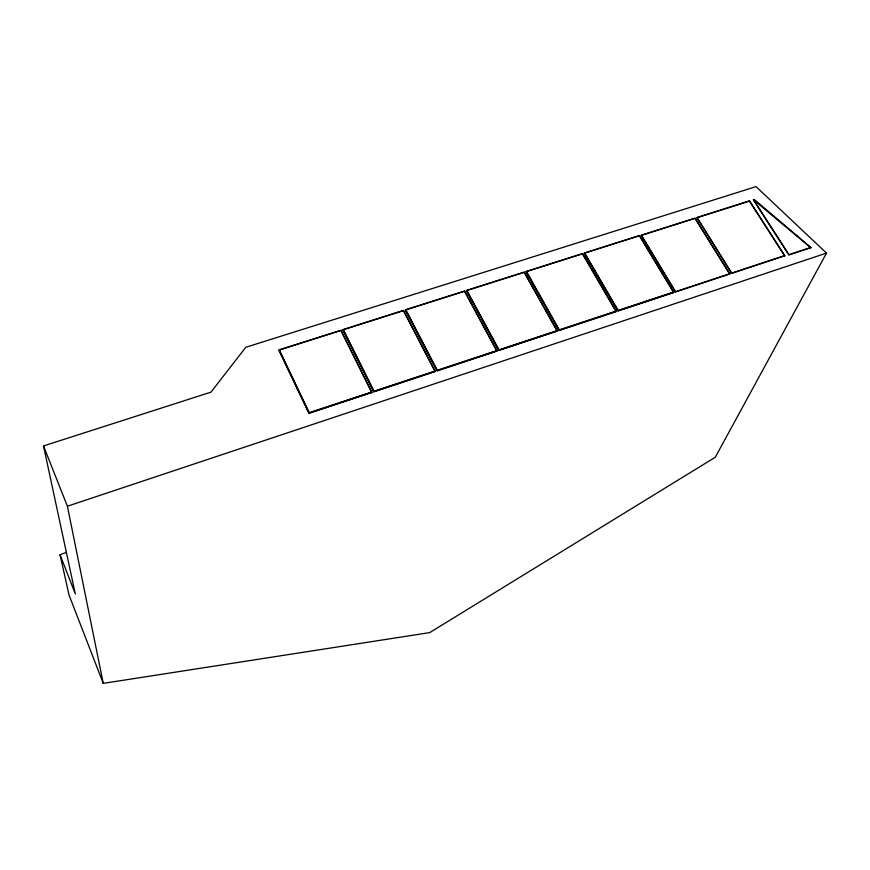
<?xml version="1.0" encoding="UTF-8"?>
<svg xmlns="http://www.w3.org/2000/svg" width="870" height="870" viewBox="0 0 870 870"><rect width="100%" height="100%" fill="white"/><g stroke="black" fill="none" stroke-linecap="round" stroke-linejoin="round"><path stroke-width="1.3" d="M60.052 554.745L75.309 593.949L43.5 445.94L210.964 392.152L245.786 347.282L756.03 186.626L826.5 253.105L715.292 457.239L429.682 632.62L103.247 683.374L69.056 595.091L60.052 554.745L66.424 552.374M103.247 683.374L67.403 506.231L826.5 253.105M371.501 392.076L309.252 412.685L279.379 350.044M434.804 371.12L374.056 391.228L343.389 329.719M496.585 350.675L437.295 370.294L405.888 309.894M556.909 330.698L499.021 349.86L466.907 290.526M615.819 311.199L559.29 329.915L526.502 271.614M673.369 292.157L618.146 310.427L584.738 253.126M43.5 445.94L67.403 506.231M371.892 392.229L309.089 413.011L278.998 349.892L341.018 330.208L371.892 392.229M435.185 371.272L373.904 391.554L343.008 329.578L403.56 310.362L435.185 371.272M496.966 350.817L437.153 370.62L405.507 309.753L464.623 290.993L496.966 350.817M557.289 330.85L498.891 350.175L466.527 290.384L524.273 272.06L557.289 330.85M616.199 311.34L559.16 330.219L526.132 271.473L582.552 253.572L616.199 311.34M673.75 292.287L618.026 310.731L584.368 252.996L639.504 235.498L673.75 292.287M729.506 273.832L675.533 291.7L641.538 235.357L694.978 218.392L729.506 273.832M784.479 255.628L731.735 273.093L697.174 217.696L749.429 201.111L784.479 255.628M371.74 392.555L308.926 413.348L278.835 350.219L340.866 330.524L371.74 392.555M435.043 371.588L373.752 391.881L342.856 329.893L403.419 310.677L435.043 371.588M496.835 351.132L437.012 370.935L405.366 310.057L464.493 291.287L496.835 351.132M557.159 331.155L498.76 350.49L466.396 290.689L524.153 272.353L557.159 331.155M616.08 311.645L559.04 330.535L526.002 271.766L582.432 253.855L616.08 311.645M673.641 292.592L617.918 311.036L584.248 253.279L639.396 235.781L673.641 292.592M729.876 273.963L675.424 291.994L641.168 235.215L695.076 218.109L729.876 273.963M784.849 255.769L731.626 273.387L696.816 217.554L749.527 200.829L784.849 255.769M810.492 247.515L788.959 254.638L753.725 199.959L810.492 247.515M811.047 247.645L788.851 254.997L753.279 199.795L754.29 199.48L811.047 247.645"/></g></svg>
